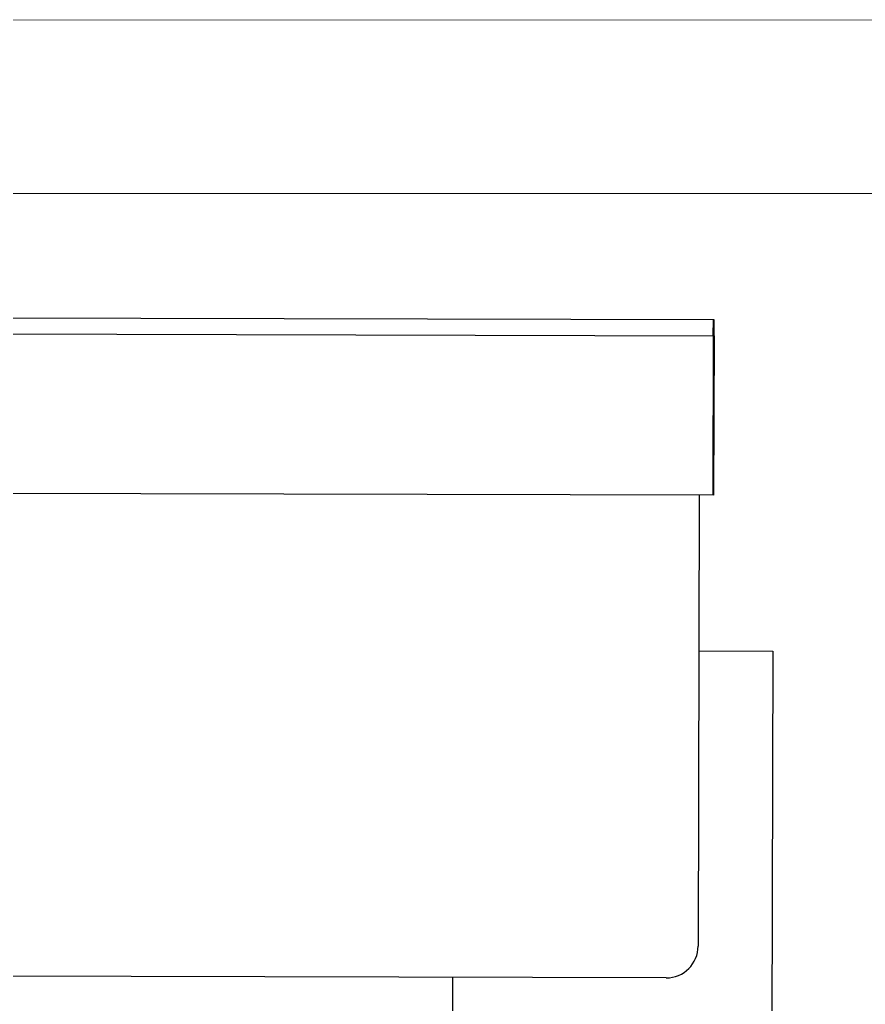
# Model space of a CAD drawing. Header units: inches. Extents: x 164.3 to 247.9, y 15.6 to 56.7.
# Drawn here: x 219.267 to 220.099, y 29.134 to 30.103 of the extents above; entities that cross this region are included whole.
import ezdxf

# ---------------------------------------------------------------- set-up
doc = ezdxf.new("R2010")
doc.units = ezdxf.units.IN
doc.header["$MEASUREMENT"] = 0
doc.layers.get('0').update_dxf_attribs({"lineweight": 0})
doc.layers.add('WALL 1 100', color=250, linetype='Continuous', lineweight=9)
doc.layers.add('провода', color=1, linetype='Continuous', lineweight=5)

msp = doc.modelspace()

# ---------------------------------------------------------------- linework, layer by layer
at = {"color": 7, "linetype": 'ByBlock', "lineweight": -2}
for p, q in [((219.95057, 29.8074), (219.16585, 29.8093)), ((219.94981, 29.792), (219.94985, 29.8077)), ((219.95007, 29.79173), (219.95011, 29.80743)), ((219.95053, 29.79171), (219.95057, 29.8074)), ((219.16581, 29.79361), (219.95053, 29.79171)), ((219.94981, 29.792), (219.94943, 29.63506)), ((219.95007, 29.79173), (219.94969, 29.63479)), ((219.95053, 29.79171), (219.95015, 29.63476)), ((219.95015, 29.63476), (219.16543, 29.63666)), ((219.93595, 29.6348), (219.93488, 29.19116)), ((219.93558, 29.48158), (220.00835, 29.4814)), ((220.00835, 29.4814), (220.0074, 29.08904)), ((219.90341, 29.15985), (218.71064, 29.16274)), ((219.69351, 29.0898), (219.69368, 29.16036))]:
    msp.add_line(p, q, dxfattribs=at)
msp.add_arc((219.90349, 29.19124), 0.03139, 269.86125, 359.86125, dxfattribs=at)
at = {"layer": 'WALL 1 100', "color": 0}
msp.add_line((208.26999, 29.93172), (221.88075, 29.93172), dxfattribs=at)
at = {"layer": 'провода', "color": 1}
msp.add_line((221.21651, 30.10261), (208.19274, 30.09955), dxfattribs=at)

doc.saveas('drawing.dxf')
